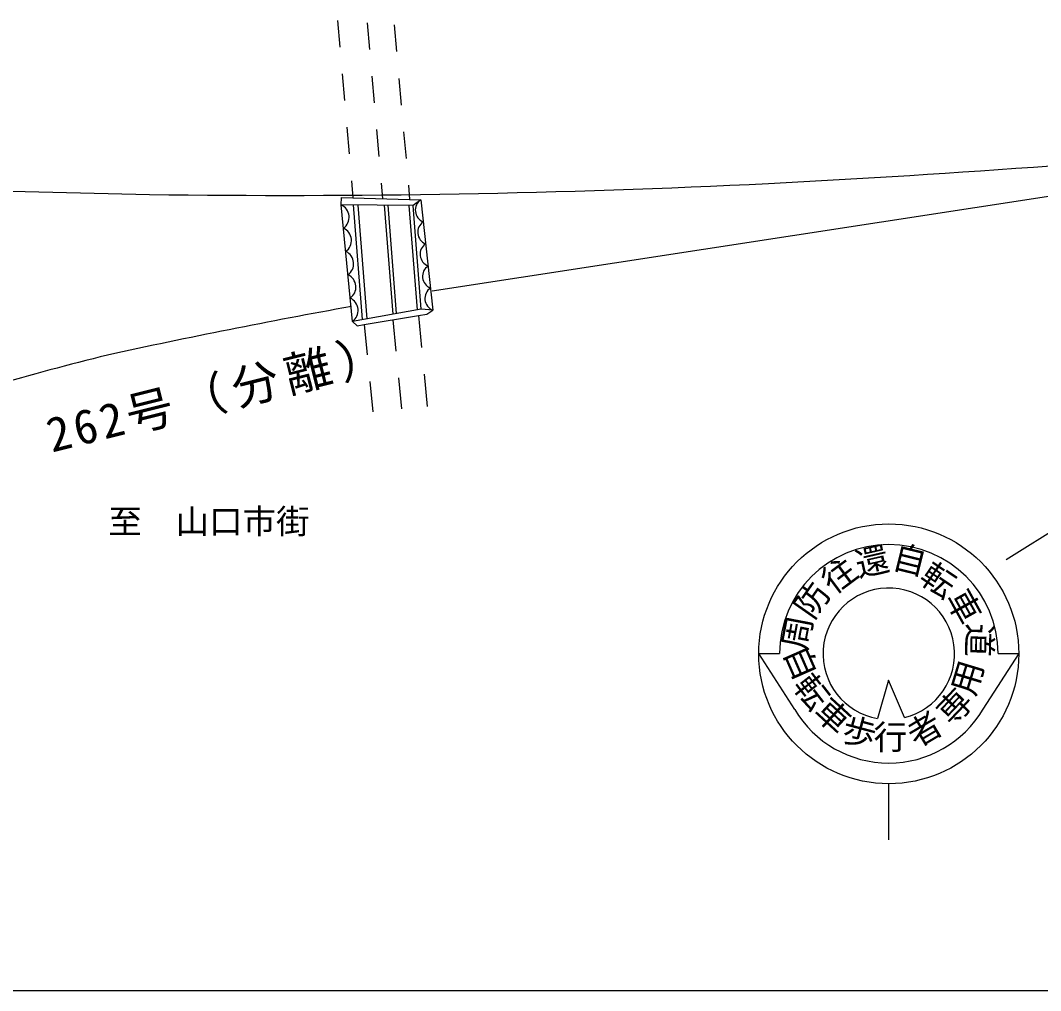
# Model space of a CAD drawing. Units: millimetres, scale not verified. Extents: x 40000 to 680000, y 20000 to 380000.
# Drawn here: x 285190 to 361213, y 205000 to 277341 of the extents above; entities that cross this region are included whole.
import ezdxf
from ezdxf.enums import TextEntityAlignment as Align

# ---------------------------------------------------------------- set-up
doc = ezdxf.new("R2010")
doc.units = ezdxf.units.MM
doc.header["$LTSCALE"] = 1000
for name, color, linetype, lineweight in [('M-BGD', 7, 'Continuous', 25), ('M-STR-STR1', 1, 'Continuous', 25), ('M-STR-STRC', 7, 'Continuous', 25), ('M-STR-STRD', 7, 'Continuous', 25), ('M-TTL-BAND', 7, 'Continuous', 25)]:
    doc.layers.add(name, color=color, linetype=linetype, lineweight=lineweight)
doc.layers.add('M-BGD-TXT', color=7, linetype='Continuous')
doc.styles.add('ＭＳ ゴシック', font='')
doc.styles.get('ＭＳ ゴシック').set_extended_font_data('MS Gothic')

msp = doc.modelspace()

# ---------------------------------------------------------------- linework, layer by layer
at = {"layer": 'M-BGD'}
for p, q in [((309118, 264136), (309965, 264112)), ((315029, 263970), (315923, 255741)), ((309937, 254896), (309101, 263589)), ((310678, 255029), (310011, 263580)), ((311021, 255091), (310359, 263576)), ((312956, 255438), (312323, 263555)), ((313223, 255486), (312593, 263553)), ((314774, 255765), (314167, 263536)), ((315050, 255815), (314448, 263533))]:
    msp.add_line(p, q, dxfattribs=at)
for points in [[(314191, 263994), (315029, 263970), (314448, 263533), (309101, 263589), (309118, 264136)], [(314851, 255338), (315476, 255442), (315923, 255741), (315054, 255815), (309937, 254896)], [(309937, 254896), (310285, 254573), (310817, 254662)]]:
    msp.add_lwpolyline(points, dxfattribs=at)
for centre, radius, start, end in [((315551, 263194), 935, 123.93598, 248.46596), ((308674, 262671), 1013, 305.91031, 65.07849), ((315730, 261548), 935, 123.93598, 248.46596), ((308842, 260932), 1013, 305.91031, 65.07849), ((309009, 259194), 1013, 305.91031, 65.07849), ((315909, 259902), 935, 123.93598, 248.46596), ((316088, 258256), 935, 123.93598, 248.46596), ((309176, 257455), 1013, 305.91031, 65.07849), ((316266, 256610), 935, 123.93598, 248.46596), ((309343, 255716), 1013, 305.91031, 65.07849)]:
    msp.add_arc(centre, radius, start, end, dxfattribs=at)
at = {"layer": 'M-STR-STR1'}
for p, q in [((308807, 277341), (308981, 275349)), ((311026, 277164), (311200, 275172)), ((313052, 277003), (313226, 275010)), ((309156, 273357), (309330, 271364)), ((311375, 273180), (311549, 271187)), ((313401, 273018), (313575, 271025)), ((309504, 269372), (309679, 267379)), ((311723, 269195), (311898, 267202)), ((313749, 269033), (313924, 267041)), ((309853, 265387), (309965, 264112)), ((312072, 265210), (312174, 264050)), ((314098, 265048), (314191, 263994)), ((309965, 264112), (314191, 263994)), ((310817, 254662), (314851, 255338)), ((312937, 255017), (313162, 252690)), ((314851, 255338), (315083, 252943)), ((310817, 254662), (311035, 252409)), ((315275, 250953), (315507, 248558)), ((311228, 250419), (311446, 248166)), ((313355, 250699), (313580, 248372))]:
    msp.add_line(p, q, dxfattribs=at)
at = {"layer": 'M-STR-STRC'}
for p, q in [((388841, 256040), (358652, 237109)), ((340215, 230129), (341755, 230129)), ((342889, 225968), (340215, 230129)), ((359587, 230129), (356921, 225977)), ((358050, 230129), (359587, 230129)), ((349888, 220427), (349888, 216253))]:
    msp.add_line(p, q, dxfattribs=at)
msp.add_lwpolyline([(351065, 225353), (349888, 228158), (349056, 225286)], dxfattribs=at)
msp.add_circle((349902, 230114), 9688, dxfattribs=at)
for radius, start, end in [(8148, 0.09965, 179.90035), (4902, 283.71965, 260.06115), (8148, 210.5904, 329.48207)]:
    msp.add_arc((349902, 230114), radius, start, end, dxfattribs=at)
at = {"layer": 'M-STR-STRD'}
msp.add_line((315880, 257181), (383153, 267509), dxfattribs=at)
msp.add_lwpolyline([(267826, 264925), (275215, 264835), (294801, 264359)], dxfattribs=at)
for centre, radius, start, end in [((291511, 1219045), 955143, 272.96643, 275.49642), ((304649, 1006458), 742165, 269.23971, 272.80291), ((408269, -285913), 550786, 100.29257, 102.22159), ((359906, -17989), 278857, 104.16385, 107.79684)]:
    msp.add_arc(centre, radius, start, end, dxfattribs=at)
at = {"layer": 'M-TTL-BAND'}
msp.add_line((40000, 205000), (579000, 205000), dxfattribs=at)

# ---------------------------------------------------------------- texts
at = {"layer": 'M-BGD-TXT', "style": 'ＭＳ ゴシック'}
msp.add_text('至\u3000山口市街', height=1833, dxfattribs=at).set_placement((299244, 238517), align=Align.BOTTOM_CENTER)
at = {"layer": 'M-BGD-TXT', "insert": (290557, 245522), "char_height": 2566, "attachment_point": 8, "rotation": 14.059, "style": 'ＭＳ ゴシック'}
msp.add_mtext('\\T1.16;一般県道\u3000262号（分離）', dxfattribs=at)
at = {"layer": 'M-STR-STRC', "style": 'ＭＳ ゴシック'}
for s, rotation, p in [('還', 12.875, (348987, 235568)), ('自', 346.123, (351112, 235699)), ('往', 36.587, (347083, 234791)), ('転', 325.814, (352786, 234407)), ('防', 54.998, (345383, 233285)), ('車', 299.012, (354222, 232934)), ('周', 79.133, (344520, 231406)), ('道', 268.65, (355202, 231162)), ('自', 293.79, (342023, 228867)), ('用', 73.097, (357159, 227901)), ('転', 307.777, (343021, 226400)), ('専', 46.397, (355869, 225165)), ('車', 317.447, (344746, 224409)), ('者', 30.643, (353312, 223226)), ('歩', 345.083, (347334, 222847))]:
    msp.add_text(s, height=1833, rotation=rotation, dxfattribs=at).set_placement(p, align=Align.BOTTOM_CENTER)
msp.add_text('行', height=1833, dxfattribs=at).set_placement((350020, 222436), align=Align.BOTTOM_CENTER)

doc.saveas('drawing.dxf')
